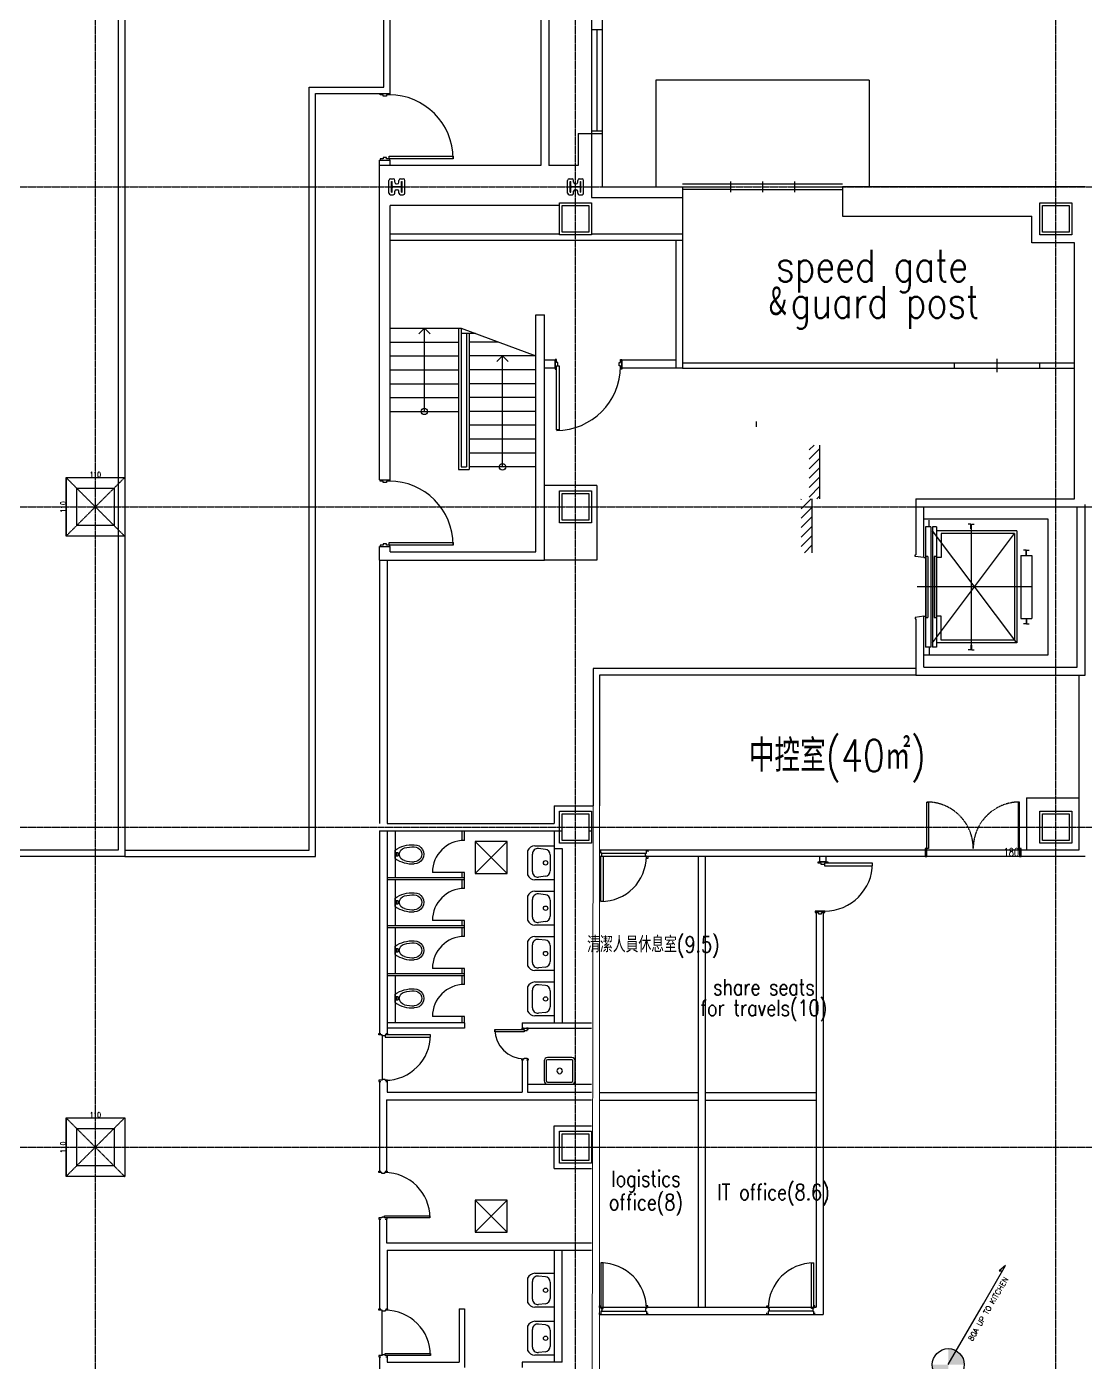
# Model space of a CAD drawing. Header units: millimetres. Extents: x -21841 to 195597, y -1659 to 112111.
# Drawn here: x 23331 to 25315, y 15947 to 18450 of the extents above; entities that cross this region are included whole.
import ezdxf
from ezdxf.enums import TextEntityAlignment as Align

# ---------------------------------------------------------------- set-up
doc = ezdxf.new("R2010")
doc.units = ezdxf.units.MM
doc.linetypes.add('X-N-FAB-L10$0$COL-CEN-LIN', pattern=[3.25, 2.5, -0.25, 0.25, -0.25])
doc.linetypes.add('X-N-FAB-L10$0$HIDDEN', pattern=[0.375, 0.25, -0.125])
for name, color, linetype in [('0-FMCS', 6, 'Continuous'), ('0-XREF', 7, 'Continuous'), ('188K-SM-07-F10-MECH-Nature Gas-Y2257103$0$0-NG', 1, 'Continuous'), ('188K-SM-07-F10-MECH-Nature Gas-Y2257103$0$H-OA-TXT', 53, 'Continuous'), ('X-N-FAB-L10$0$0-NC', 8, 'Continuous'), ('X-N-FAB-L10$0$0-ND', 8, 'Continuous'), ('X-N-FAB-L10$0$08', 8, 'Continuous'), ('X-N-FAB-L10$0$A-WALL-IN', 8, 'Continuous'), ('X-N-FAB-L10$0$BEAM', 8, 'Continuous'), ('X-N-FAB-L10$0$CCL', 8, 'X-N-FAB-L10$0$COL-CEN-LIN'), ('X-N-FAB-L10$0$COL', 8, 'Continuous'), ('X-N-FAB-L10$0$COL-S', 8, 'Continuous'), ('X-N-FAB-L10$0$DOOR', 8, 'Continuous'), ('X-N-FAB-L10$0$TXT-CODE', 8, 'Continuous'), ('X-N-FAB-L10$0$WALL-RC', 8, 'Continuous'), ('X-N-FAB-L10$0$WIN-S', 8, 'Continuous')]:
    doc.layers.add(name, color=color, linetype=linetype)
doc.styles.add('188K-SM-07-F10-MECH-Nature Gas-Y2257103$0$RomanS', font='romans.shx', dxfattribs={"bigfont": 'chineset.shx'})
doc.styles.add('X-N-FAB-L10$0$CHINA', font='simplex.shx', dxfattribs={"width": 0.75, "bigfont": 'chineset.shx'})
doc.styles.add('X-N-FAB-L10$0$COL-NUM', font='romanc')
doc.styles.add('X-N-FAB-L10$0$DIM', font='simplex.shx', dxfattribs={"width": 0.67, "bigfont": 'chineset.shx'})
doc.dimstyles.new('X-N-FAB-L10$0$0-Defpoint', dxfattribs={"dimtxt": 15, "dimasz": 0.5, "dimexe": 0.5, "dimexo": 0.5, "dimgap": 0.5, "dimtad": 1, "dimdsep": 46, "dimtxsty": 'X-N-FAB-L10$0$CHINA', "dimblk": 'X-N-FAB-L10$0$_None', "dimcen": 10, "dimclrd": 256, "dimclre": 256, "dimclrt": 256, "dimadec": 0, "dimazin": 0, "dimtfac": 1, "dimtix": 1, "dimtmove": 2, "dimatfit": 3, "dimldrblk": 'X-N-FAB-L10$0$_None', "dimfxl": 0.5, "dimtolj": 1, "dimtzin": 0, "dimarcsym": 0})
doc.dimstyles.new('X-N-FAB-L10$0$JJP_005_defpoint', dxfattribs={"dimtxt": 20, "dimasz": 0.5, "dimexe": 0.5, "dimexo": 0.5, "dimgap": 0.5, "dimtad": 1, "dimdsep": 46, "dimtxsty": 'X-N-FAB-L10$0$DIM', "dimblk": 'X-N-FAB-L10$0$_None', "dimcen": 10, "dimclrd": 256, "dimclre": 256, "dimclrt": 256, "dimadec": 0, "dimazin": 0, "dimtfac": 1, "dimtix": 1, "dimtmove": 2, "dimatfit": 3, "dimldrblk": 'X-N-FAB-L10$0$_None', "dimfxl": 0.5, "dimtolj": 1, "dimtzin": 0, "dimarcsym": 0})

# ---------------------------------------------------------------- blocks, each defined once
blk = doc.blocks.new('*D96')
at = {"layer": 'DEFPOINTS', "lineweight": -2, "transparency": 16777216}
blk.add_line((0, 0), (110, 0), dxfattribs=at)
at = {"layer": 'DEFPOINTS', "color": 0, "transparency": 16777216}
for p in [(0, 0), (110, 0), (110, 0)]:
    blk.add_point(p, dxfattribs=at)
at = {"layer": 'DEFPOINTS', "transparency": 16777216, "insert": (55, 5.5), "char_height": 10, "attachment_point": 5, "style": 'X-N-FAB-L10$0$DIM'}
blk.add_mtext('\\A1;110', dxfattribs=at)
blk = doc.blocks.new('X-N-FAB-L10$0$_None')
blk = doc.blocks.new('*D97')
at = {"layer": 'DEFPOINTS', "lineweight": -2, "transparency": 16777216}
blk.add_line((0, 0), (0, -110), dxfattribs=at)
at = {"layer": 'DEFPOINTS', "color": 0, "transparency": 16777216}
for p in [(0, 0), (0, -110), (0, -110)]:
    blk.add_point(p, dxfattribs=at)
at = {"layer": 'DEFPOINTS', "transparency": 16777216, "insert": (-5.5, -55), "char_height": 10, "attachment_point": 5, "rotation": 90, "style": 'X-N-FAB-L10$0$DIM'}
blk.add_mtext('\\A1;110', dxfattribs=at)
blk = doc.blocks.new('*D882')
at = {"layer": 'DEFPOINTS', "lineweight": -2, "transparency": 16777216}
blk.add_line((23405, 17605), (23515, 17605), dxfattribs=at)
at = {"layer": 'DEFPOINTS', "color": 0, "transparency": 16777216}
for p in [(23405, 17605), (23515, 17605), (23515, 17605)]:
    blk.add_point(p, dxfattribs=at)
at = {"layer": 'DEFPOINTS', "transparency": 16777216, "insert": (23460, 17610.5), "char_height": 10, "attachment_point": 5, "style": 'X-N-FAB-L10$0$DIM'}
blk.add_mtext('\\A1;110', dxfattribs=at)
blk = doc.blocks.new('*D883')
at = {"layer": 'DEFPOINTS', "lineweight": -2, "transparency": 16777216}
blk.add_line((23405, 17605), (23405, 17495), dxfattribs=at)
at = {"layer": 'DEFPOINTS', "color": 0, "transparency": 16777216}
for p in [(23405, 17605), (23405, 17495), (23405, 17495)]:
    blk.add_point(p, dxfattribs=at)
at = {"layer": 'DEFPOINTS', "transparency": 16777216, "insert": (23399.5, 17550), "char_height": 10, "attachment_point": 5, "rotation": 90, "style": 'X-N-FAB-L10$0$DIM'}
blk.add_mtext('\\A1;110', dxfattribs=at)
blk = doc.blocks.new('*D886')
at = {"layer": 'DEFPOINTS', "lineweight": -2, "transparency": 16777216}
blk.add_line((23405, 16405), (23515, 16405), dxfattribs=at)
at = {"layer": 'DEFPOINTS', "color": 0, "transparency": 16777216}
for p in [(23405, 16405), (23515, 16405), (23515, 16405)]:
    blk.add_point(p, dxfattribs=at)
at = {"layer": 'DEFPOINTS', "transparency": 16777216, "insert": (23460, 16410.5), "char_height": 10, "attachment_point": 5, "style": 'X-N-FAB-L10$0$DIM'}
blk.add_mtext('\\A1;110', dxfattribs=at)
blk = doc.blocks.new('*D887')
at = {"layer": 'DEFPOINTS', "lineweight": -2, "transparency": 16777216}
blk.add_line((23405, 16405), (23405, 16295), dxfattribs=at)
at = {"layer": 'DEFPOINTS', "color": 0, "transparency": 16777216}
for p in [(23405, 16405), (23405, 16295), (23405, 16295)]:
    blk.add_point(p, dxfattribs=at)
at = {"layer": 'DEFPOINTS', "transparency": 16777216, "insert": (23399.5, 16350), "char_height": 10, "attachment_point": 5, "rotation": 90, "style": 'X-N-FAB-L10$0$DIM'}
blk.add_mtext('\\A1;110', dxfattribs=at)
blk = doc.blocks.new('*D1002')
at = {"layer": 'DEFPOINTS', "lineweight": -2, "transparency": 16777216}
blk.add_line((25195, 16895), (25015, 16895), dxfattribs=at)
at = {"layer": 'DEFPOINTS', "color": 0, "transparency": 16777216}
for p in [(25015, 16895), (25015, 16895), (25195, 16895)]:
    blk.add_point(p, dxfattribs=at)
at = {"layer": 'DEFPOINTS', "transparency": 16777216, "insert": (25176.5, 16903), "char_height": 15, "attachment_point": 5, "style": 'X-N-FAB-L10$0$CHINA'}
blk.add_mtext('\\A1;180', dxfattribs=at)
blk = doc.blocks.new('188K-SM-07-F10-MECH-Nature Gas-Y2257103$0$50A-1')
h = blk.add_hatch(color=256)
h.paths.add_polyline_path([(0, 30), (0, 0), (30, 0, 0.414214)])
h.paths.add_polyline_path([(0, 0), (-30, 0, 0.414214), (0, -30)])
blk.add_circle((0, 0), 30)
blk = doc.blocks.new('188K-SM-07-F10-MECH-Nature Gas-Y2257103')
at = {"layer": '188K-SM-07-F10-MECH-Nature Gas-Y2257103$0$H-OA-TXT'}
for p, q in [((25124.1, 16056.3), (25165.8, 16128.6)), ((25165.8, 16128.6), (25153.4, 16118.2)), ((25153.4, 16118.2), (25159.8, 16118.2)), ((25058.3, 15942.5), (25124.1, 16056.3))]:
    blk.add_line(p, q, dxfattribs=at)
at = {"layer": '188K-SM-07-F10-MECH-Nature Gas-Y2257103$0$0-NG'}
blk.add_blockref('188K-SM-07-F10-MECH-Nature Gas-Y2257103$0$50A-1', (25058.3, 15942.5), dxfattribs=at)
at = {"layer": '188K-SM-07-F10-MECH-Nature Gas-Y2257103$0$H-OA-TXT', "linetype": 'Continuous', "style": '188K-SM-07-F10-MECH-Nature Gas-Y2257103$0$RomanS'}
blk.add_text('80A UP TO KITCHEN', height=10, rotation=60, dxfattribs=at).set_placement((25133.1, 16047), align=Align.MIDDLE_CENTER)
blk = doc.blocks.new('*U95')
at = {"layer": 'DEFPOINTS', "linetype": 'X-N-FAB-L10$0$HIDDEN', "ltscale": 0.1}
for p, q in [((110, 0), (0, -110)), ((0, 0), (110, -110))]:
    blk.add_line(p, q, dxfattribs=at)
at = {"layer": 'X-N-FAB-L10$0$COL', "ltscale": 0.1}
blk.add_lwpolyline([(0, 0), (110, 0), (110, -110), (0, -110)], close=True, dxfattribs=at)
at = {"layer": 'DEFPOINTS'}
dim = blk.add_linear_dim(base=(0, -110), p1=(0, 0), p2=(0, -110), angle=90, dimstyle='X-N-FAB-L10$0$JJP_005_defpoint', override={"dimtxt": 10}, dxfattribs=at)
dim.commit()
dim.dimension.update_dxf_attribs({"geometry": '*D97', "text_midpoint": (-5.5, -55)})
dim = blk.add_linear_dim(base=(110, 0), p1=(0, 0), p2=(110, 0), dimstyle='X-N-FAB-L10$0$JJP_005_defpoint', override={"dimtxt": 10}, dxfattribs=at)
dim.commit()
dim.dimension.update_dxf_attribs({"geometry": '*D96', "text_midpoint": (55, 5.5)})
blk = doc.blocks.new('X-N-FAB-L10')
at = {"layer": 'DEFPOINTS', "color": 8, "linetype": 'X-N-FAB-L10$0$HIDDEN', "ltscale": 0.1}
for p, q in [((23515, 17605), (23405, 17495)), ((23405, 17605), (23515, 17495)), ((23515, 16405), (23405, 16295)), ((23405, 16405), (23515, 16295))]:
    blk.add_line(p, q, dxfattribs=at)
at = {"layer": 'X-N-FAB-L10$0$08', "color": 8}
for p, q in [((24010, 18138), (24010, 18162)), ((24013, 18165), (24018.2, 18165)), ((24015, 18160), (24016.2, 18160)), ((24015, 18140), (24015, 18160)), ((24016.2, 18151.7), (24016.2, 18160)), ((24016.2, 18140), (24016.2, 18148.3)), ((24017.5, 18150.4), (24032.5, 18150.4)), ((24017.5, 18149.6), (24032.5, 18149.6)), ((24021.2, 18158.4), (24021.2, 18162)), ((24024.2, 18155.4), (24025.8, 18155.4)), ((24028.8, 18158.4), (24028.8, 18162)), ((24031.8, 18165), (24037, 18165)), ((24033.8, 18160), (24035, 18160)), ((24033.8, 18151.7), (24033.8, 18160)), ((24033.8, 18140), (24033.8, 18148.3)), ((24035, 18140), (24035, 18160)), ((24040, 18138), (24040, 18162)), ((24344.999, 18138), (24344.999, 18162)), ((24347.999, 18165), (24353.199, 18165)), ((24349.999, 18160), (24351.199, 18160)), ((24349.999, 18140), (24349.999, 18160)), ((24351.199, 18151.7), (24351.199, 18160)), ((24351.199, 18140), (24351.199, 18148.3)), ((24352.499, 18150.4), (24367.499, 18150.4)), ((24352.499, 18149.6), (24367.499, 18149.6)), ((24356.199, 18158.4), (24356.199, 18162)), ((24359.199, 18155.4), (24360.799, 18155.4)), ((24363.799, 18158.4), (24363.799, 18162)), ((24366.799, 18165), (24371.999, 18165)), ((24368.799, 18160), (24369.999, 18160)), ((24368.799, 18151.7), (24368.799, 18160)), ((24368.799, 18140), (24368.799, 18148.3)), ((24369.999, 18140), (24369.999, 18160)), ((24374.999, 18138), (24374.999, 18162)), ((24013, 18135), (24018.2, 18135)), ((24015, 18140), (24016.2, 18140)), ((24021.2, 18138), (24021.2, 18141.6)), ((24024.2, 18144.6), (24025.8, 18144.6)), ((24028.8, 18138), (24028.8, 18141.6)), ((24031.8, 18135), (24037, 18135)), ((24033.8, 18140), (24035, 18140)), ((24347.999, 18135), (24353.199, 18135)), ((24349.999, 18140), (24351.199, 18140)), ((24356.199, 18138), (24356.199, 18141.6)), ((24359.199, 18144.6), (24360.799, 18144.6)), ((24363.799, 18138), (24363.799, 18141.6)), ((24366.799, 18135), (24371.999, 18135)), ((24368.799, 18140), (24369.999, 18140)), ((24012.5, 17885), (24145.5, 17885)), ((24076.5, 17885), (24065.893, 17874.393)), ((24076.5, 17729), (24076.5, 17885)), ((24076.5, 17885), (24087.107, 17874.393)), ((24140.5, 17885), (24140.5, 17620)), ((24145.5, 17885), (24145.5, 17625)), ((24145.5, 17885), (24285.5, 17833)), ((24172.423, 17875), (24145.5, 17875)), ((24155.5, 17875), (24155.5, 17625)), ((24160.5, 17875), (24160.5, 17620)), ((24012.5, 17859), (24140.5, 17859)), ((24215.5, 17859), (24160.5, 17859)), ((24012.5, 17833), (24140.5, 17833)), ((24285.5, 17833), (24160.5, 17833)), ((24223, 17833), (24212.393, 17822.393)), ((24223, 17833), (24233.607, 17822.393)), ((24223, 17625), (24223, 17833)), ((24012.5, 17807), (24140.5, 17807)), ((24285.5, 17807), (24160.5, 17807)), ((24012.5, 17781), (24140.5, 17781)), ((24285.5, 17781), (24160.5, 17781)), ((24012.5, 17755), (24140.5, 17755)), ((24285.5, 17755), (24160.5, 17755)), ((24012.5, 17729), (24140.5, 17729)), ((24285.5, 17729), (24160.5, 17729)), ((24285.5, 17703), (24160.5, 17703)), ((24698, 17710), (24698, 17700)), ((24285.5, 17677), (24160.5, 17677)), ((24285.5, 17651), (24160.5, 17651)), ((24797.696, 17657), (24806.743, 17666.047)), ((24797.696, 17639.322), (24817.696, 17659.322)), ((24817.696, 17565), (24817.696, 17666.047)), ((24145.5, 17625), (24155.5, 17625)), ((24285.5, 17625), (24160.5, 17625)), ((24797.696, 17621.645), (24817.696, 17641.645)), ((24797.696, 17603.967), (24817.696, 17623.967)), ((24140.5, 17620), (24160.5, 17620)), ((24797.696, 17586.289), (24817.696, 17606.289)), ((24797.696, 17568.612), (24817.696, 17588.612)), ((24782.696, 17546.504), (24801.192, 17565)), ((24782.696, 17564.182), (24783.514, 17565)), ((24782.696, 17528.826), (24802.696, 17548.826)), ((24802.696, 17565), (24802.696, 17463.953)), ((24811.762, 17565), (24817.696, 17570.934)), ((24782.696, 17511.149), (24802.696, 17531.149)), ((25012.498, 17527.5), (25244.998, 17527.5)), ((25022.5, 17513), (25022.5, 17525)), ((25244.998, 17527.5), (25245, 17272.5)), ((24782.696, 17493.471), (24802.696, 17513.471)), ((25025.5, 17513), (25015.5, 17513)), ((25015.5, 17513), (25015.5, 17287)), ((25025.5, 17513), (25025.5, 17287)), ((25028.5, 17513), (25028.5, 17287)), ((25036.5, 17513), (25028.5, 17513)), ((25186.6, 17295), (25028.5, 17505.427)), ((25028.5, 17295), (25182.2, 17500)), ((25036.5, 17513), (25036.5, 17287)), ((25186.6, 17505), (25036.5, 17505)), ((25044.7, 17500), (25044.7, 17455)), ((25182.2, 17500), (25044.7, 17500)), ((25100.8, 17518), (25095.8, 17518)), ((25100.8, 17509), (25100.8, 17518)), ((25101.8, 17509), (25100.8, 17509)), ((25101.3, 17509), (25101.3, 17291)), ((25101.8, 17509), (25101.8, 17518)), ((25101.8, 17518), (25106.8, 17518)), ((25182.2, 17500), (25182.2, 17300)), ((25186.6, 17505), (25186.6, 17295)), ((24782.696, 17475.793), (24802.696, 17495.793)), ((24788.534, 17463.953), (24802.696, 17478.116)), ((23992.5, 17450.041), (23992.5, 16957)), ((24006.5, 17450.041), (24006.5, 16957)), ((25012.5, 17455), (25015.5, 17455)), ((25020, 17457), (25016.5, 17457)), ((25016.5, 17457), (25016.5, 17343)), ((25020, 17457), (25020, 17343)), ((25032, 17457), (25032, 17343)), ((25035.5, 17457), (25032, 17457)), ((25035.5, 17457), (25035.5, 17343)), ((25044.7, 17455), (25036.5, 17455)), ((25194.1, 17459), (25194.1, 17341)), ((25194.1, 17459), (25215.1, 17459)), ((25204.1, 17469), (25199.1, 17469)), ((25204.1, 17460), (25204.1, 17469)), ((25205.1, 17460), (25204.1, 17460)), ((25205.1, 17469), (25210.1, 17469)), ((25205.1, 17460), (25205.1, 17469)), ((25215.1, 17459), (25215.1, 17341)), ((25215.1, 17400), (25000, 17400)), ((25012.5, 17345), (25015.5, 17345)), ((25016.5, 17343), (25020, 17343)), ((25032, 17343), (25035.5, 17343)), ((25044.7, 17345), (25036.5, 17345)), ((25044.7, 17300), (25044.7, 17345)), ((25194.1, 17341), (25215.1, 17341)), ((25204.1, 17331), (25199.1, 17331)), ((25204.1, 17340), (25204.1, 17331)), ((25205.1, 17340), (25204.1, 17340)), ((25205.1, 17340), (25205.1, 17331)), ((25205.1, 17331), (25210.1, 17331)), ((25182.2, 17300), (25044.7, 17300)), ((25245, 17272.5), (25012.5, 17272.5)), ((25025.5, 17287), (25015.5, 17287)), ((25022.5, 17287), (25022.5, 17272.5)), ((25036.5, 17287), (25028.5, 17287)), ((25186.6, 17295), (25036.5, 17295)), ((25100.8, 17282), (25095.8, 17282)), ((25101.8, 17291), (25100.8, 17291)), ((25100.8, 17291), (25100.8, 17282)), ((25101.8, 17291), (25101.8, 17282)), ((25101.8, 17282), (25106.8, 17282)), ((24320, 16990), (24393, 16990.019)), ((24320, 16990), (24320, 16957)), ((24006.5, 16957), (24320, 16957)), ((23992.5, 16943), (24335, 16943)), ((23992.5, 16943), (23992.5, 16563)), ((24006.5, 16943), (24006.5, 16570)), ((24021.5, 16943), (24021.5, 16855)), ((24147.5, 16925), (24147.5, 16943)), ((24151.5, 16925), (24151.5, 16943)), ((24231.5, 16923), (24171.5, 16863)), ((24171.5, 16923), (24231.5, 16863)), ((24320, 16943), (24320, 16910)), ((24385, 16943), (24390, 16943)), ((24021.5, 16891), (24021.5, 16907)), ((24027.5, 16902), (24023.5, 16902)), ((24023.5, 16902), (24023.5, 16896)), ((24023.5, 16896), (24027.5, 16896)), ((24027.5, 16896), (24027.5, 16902)), ((24269.936, 16905.757), (24269.936, 16860.243)), ((24279.038, 16866.451), (24279.038, 16899.549)), ((24283.59, 16914.859), (24320, 16914.859)), ((24303.329, 16908.26), (24290.21, 16909.621)), ((24312.411, 16898.188), (24312.411, 16867.812)), ((24320, 16914.859), (24320, 16851.141)), ((24320, 16910), (24335, 16910)), ((24335, 16910), (24335, 16583)), ((24320, 16895), (24320, 16583)), ((24151.5, 16855), (24006.5, 16855)), ((24151.5, 16851), (24006.5, 16851)), ((24021.5, 16851), (24021.5, 16765)), ((24151.5, 16865), (24091.5, 16865)), ((24147.5, 16855), (24147.5, 16865)), ((24147.5, 16835), (24147.5, 16851)), ((24151.5, 16851), (24151.5, 16865)), ((24151.5, 16835), (24151.5, 16851)), ((24320, 16851.141), (24283.59, 16851.141)), ((24303.329, 16857.74), (24290.21, 16856.379)), ((24269.936, 16820.757), (24269.936, 16775.243)), ((24283.59, 16829.859), (24320, 16829.859)), ((24303.329, 16823.26), (24290.21, 16824.621)), ((24320, 16829.859), (24320, 16766.141)), ((24021.5, 16801), (24021.5, 16817)), ((24027.5, 16812), (24023.5, 16812)), ((24023.5, 16812), (24023.5, 16806)), ((24023.5, 16806), (24027.5, 16806)), ((24027.5, 16806), (24027.5, 16812)), ((24279.038, 16781.451), (24279.038, 16814.549)), ((24312.411, 16813.188), (24312.411, 16782.812)), ((24151.5, 16775), (24091.5, 16775)), ((24147.5, 16765), (24147.5, 16775)), ((24151.5, 16761), (24151.5, 16775)), ((24303.329, 16772.74), (24290.21, 16771.379)), ((24151.5, 16765), (24006.5, 16765)), ((24151.5, 16761), (24006.5, 16761)), ((24021.5, 16761), (24021.5, 16675)), ((24147.5, 16745), (24147.5, 16761)), ((24151.5, 16745), (24151.5, 16761)), ((24320, 16766.141), (24283.59, 16766.141)), ((24021.5, 16711), (24021.5, 16727)), ((24027.5, 16722), (24023.5, 16722)), ((24023.5, 16722), (24023.5, 16716)), ((24027.5, 16716), (24027.5, 16722)), ((24269.936, 16735.757), (24269.936, 16690.243)), ((24279.038, 16696.451), (24279.038, 16729.549)), ((24283.59, 16744.859), (24320, 16744.859)), ((24303.329, 16738.26), (24290.21, 16739.621)), ((24312.411, 16728.188), (24312.411, 16697.812)), ((24320, 16744.859), (24320, 16681.141)), ((24023.5, 16716), (24027.5, 16716)), ((24151.5, 16675), (24006.5, 16675)), ((24151.5, 16671), (24006.5, 16671)), ((24021.5, 16671), (24021.5, 16583)), ((24151.5, 16685), (24091.5, 16685)), ((24147.5, 16675), (24147.5, 16685)), ((24147.5, 16655), (24147.5, 16671)), ((24151.5, 16671), (24151.5, 16685)), ((24151.5, 16655), (24151.5, 16671)), ((24320, 16681.141), (24283.59, 16681.141)), ((24303.329, 16687.74), (24290.21, 16686.379)), ((24269.936, 16650.757), (24269.936, 16605.243)), ((24283.59, 16659.859), (24320, 16659.859)), ((24303.329, 16653.26), (24290.21, 16654.621)), ((24320, 16659.859), (24320, 16596.141)), ((24021.5, 16621), (24021.5, 16637)), ((24027.5, 16632), (24023.5, 16632)), ((24023.5, 16632), (24023.5, 16626)), ((24023.5, 16626), (24027.5, 16626)), ((24027.5, 16626), (24027.5, 16632)), ((24279.038, 16611.451), (24279.038, 16644.549)), ((24312.411, 16643.188), (24312.411, 16612.812)), ((24320, 16596.141), (24283.59, 16596.141)), ((24303.329, 16602.74), (24290.21, 16601.379)), ((24151.5, 16583), (24006.5, 16583)), ((24151.5, 16573), (24006.5, 16573)), ((24006.5, 16573), (24006.5, 16563)), ((24151.5, 16595), (24091.5, 16595)), ((24147.5, 16583), (24147.5, 16595)), ((24151.5, 16583), (24151.5, 16595)), ((24151.5, 16583), (24151.5, 16573)), ((24260, 16583), (24390, 16583)), ((24260, 16583), (24260, 16573)), ((24260, 16573), (24390, 16573)), ((23997.5, 16559), (23997.5, 16477)), ((24260, 16513), (24260, 16453)), ((24270, 16513), (24270, 16453)), ((24300.88, 16511.68), (24300.88, 16474.24)), ((24305.04, 16511.68), (24305.04, 16474.24)), ((24352.88, 16517.92), (24307.12, 16517.92)), ((24352.88, 16513.76), (24307.12, 16513.76)), ((24354.96, 16474.24), (24354.96, 16511.68)), ((24359.12, 16474.24), (24359.12, 16511.68)), ((23992.5, 16473), (23992.5, 16305)), ((24006.5, 16473), (24006.5, 16453)), ((24307.12, 16472.16), (24352.88, 16472.16)), ((24006.5, 16453), (24260, 16453)), ((24270, 16468), (24390, 16468)), ((24270, 16453), (24390, 16453)), ((24307.12, 16468), (24352.88, 16468)), ((24005.5, 16439), (24390, 16439)), ((24005.5, 16439), (24005.5, 16305)), ((24320, 16390), (24390, 16390)), ((24320, 16310), (24320, 16390)), ((24320, 16310), (24390, 16310)), ((24231.5, 16251), (24171.5, 16191)), ((24171.5, 16251), (24231.5, 16191)), ((23992.5, 16215), (23992.5, 16047)), ((24005.5, 16215), (24005.5, 16171)), ((24005.5, 16171), (24390, 16171)), ((24006.5, 16157), (24390, 16157)), ((24006.5, 16157), (24006.5, 16047)), ((24320, 16157), (24320, 15947)), ((24335, 15947), (24335, 16157)), ((24269.936, 16104.757), (24269.936, 16059.243)), ((24279.038, 16065.451), (24279.038, 16098.549)), ((24283.59, 16113.859), (24320, 16113.859)), ((24303.329, 16107.26), (24290.21, 16108.621)), ((24312.411, 16097.188), (24312.411, 16066.812)), ((24320, 16113.859), (24320, 16050.141)), ((24141.5, 16047), (24141.5, 15947)), ((24141.5, 16047), (24151.5, 16047)), ((24151.5, 16047), (24151.5, 15937)), ((24320, 16050.141), (24283.59, 16050.141)), ((24303.329, 16056.74), (24290.21, 16055.379)), ((23997.5, 15961), (23997.5, 16043)), ((24283.59, 16023.859), (24320, 16023.859)), ((24320, 16023.859), (24320, 15960.141)), ((24269.936, 16014.757), (24269.936, 15969.243)), ((24279.038, 15975.451), (24279.038, 16008.549)), ((24303.329, 16017.26), (24290.21, 16018.621)), ((24312.411, 16007.188), (24312.411, 15976.812)), ((23992.5, 15957), (23992.5, 15599.403)), ((24006.5, 15957), (24006.5, 15947)), ((24006.5, 15947), (24141.5, 15947)), ((24335, 15947), (24260, 15947)), ((24260, 15947), (24260, 15937)), ((24320, 15960.141), (24283.59, 15960.141)), ((24303.329, 15966.74), (24290.21, 15965.379))]:
    blk.add_line(p, q, dxfattribs=at)
for points in [[(23405, 17605), (23515, 17605), (23515, 17495), (23405, 17495)], [(23425, 17585), (23495, 17585), (23495, 17515), (23425, 17515)], [(24330, 16980), (24390, 16980), (24390, 16920), (24330, 16920)], [(24335, 16975), (24385, 16975), (24385, 16925), (24335, 16925)], [(24263.5, 16570.5), (24263.5, 16566.5), (24208.5, 16566.5), (24208.5, 16570.5)], [(24003, 16560.5), (24003, 16556.5), (24088, 16556.5), (24088, 16560.5)], [(23405, 16405), (23515, 16405), (23515, 16295), (23405, 16295)], [(23425, 16385), (23495, 16385), (23495, 16315), (23425, 16315)], [(24002, 16217.5), (24002, 16221.5), (24087, 16221.5), (24087, 16217.5)], [(24003, 15959.5), (24003, 15963.5), (24088, 15963.5), (24088, 15959.5)]]:
    blk.add_lwpolyline(points, close=True, dxfattribs=at)
at = {"layer": 'X-N-FAB-L10$0$08', "color": 8, "flags": 128}
for points in [[(24171.5, 16863), (24231.5, 16863), (24231.5, 16923), (24171.5, 16923)], [(24171.5, 16191), (24231.5, 16191), (24231.5, 16251), (24171.5, 16251)]]:
    blk.add_lwpolyline(points, close=True, dxfattribs=at)
at = {"layer": 'X-N-FAB-L10$0$08', "color": 8}
for points in [[(24262.2, 16573), (24259, 16573), (24259, 16570.5), (24263.5, 16570.5), (24263.5, 16569), (24269, 16569), (24269, 16570.5), (24271, 16570.5), (24271, 16573), (24267.8, 16573)], [(24004.3, 16563), (24007.5, 16563), (24007.5, 16560.5), (24003, 16560.5), (24003, 16559), (23997.5, 16559), (23997.5, 16560.5), (23991.5, 16560.5), (23991.5, 16563), (23994.7, 16563)], [(24262.2, 16513), (24259, 16513), (24259, 16515.5), (24263.5, 16515.5), (24263.5, 16517), (24269, 16517), (24269, 16515.5), (24271, 16515.5), (24271, 16513), (24267.8, 16513)], [(24004.3, 16473), (24007.5, 16473), (24007.5, 16475.5), (24003, 16475.5), (24003, 16477), (23997.5, 16477), (23997.5, 16475.5), (23991.5, 16475.5), (23991.5, 16473), (23994.7, 16473)], [(24003.3, 16305), (24006.5, 16305), (24006.5, 16302.5), (24002, 16302.5), (24002, 16301), (23996.5, 16301), (23996.5, 16302.5), (23991.5, 16302.5), (23991.5, 16305), (23994.7, 16305)], [(24003.3, 16215), (24006.5, 16215), (24006.5, 16217.5), (24002, 16217.5), (24002, 16219), (23996.5, 16219), (23996.5, 16217.5), (23991.5, 16217.5), (23991.5, 16215), (23994.7, 16215)], [(24004.3, 16047), (24007.5, 16047), (24007.5, 16044.5), (24003, 16044.5), (24003, 16043), (23997.5, 16043), (23997.5, 16044.5), (23991.5, 16044.5), (23991.5, 16047), (23994.7, 16047)], [(24004.3, 15957), (24007.5, 15957), (24007.5, 15959.5), (24003, 15959.5), (24003, 15961), (23997.5, 15961), (23997.5, 15959.5), (23991.5, 15959.5), (23991.5, 15957), (23994.7, 15957)]]:
    blk.add_lwpolyline(points, dxfattribs=at)
for centre in [(24076.5, 17729), (24223, 17625)]:
    blk.add_circle(centre, 6, dxfattribs=at)
for centre, radius, start, end in [((24013, 18162), 3, 90, 180), ((24017.5, 18151.7), 1.3, 180, 270), ((24017.5, 18148.3), 1.3, 90, 180), ((24018.2, 18162), 3, 0, 90), ((24024.2, 18158.4), 3, 180, 270), ((24025.8, 18158.4), 3, 270, 0), ((24031.8, 18162), 3, 90, 180), ((24032.5, 18151.7), 1.3, 270, 0), ((24032.5, 18148.3), 1.3, 0, 90), ((24037, 18162), 3, 0, 90), ((24347.999, 18162), 3, 90, 180), ((24352.499, 18151.7), 1.3, 180, 270), ((24352.499, 18148.3), 1.3, 90, 180), ((24353.199, 18162), 3, 0, 90), ((24359.199, 18158.4), 3, 180, 270), ((24360.799, 18158.4), 3, 270, 0), ((24366.799, 18162), 3, 90, 180), ((24367.499, 18151.7), 1.3, 270, 0), ((24367.499, 18148.3), 1.3, 0, 90), ((24371.999, 18162), 3, 0, 90), ((24013, 18138), 3, 180, 270), ((24018.2, 18138), 3, 270, 0), ((24024.2, 18141.6), 3, 90, 180), ((24025.8, 18141.6), 3, 0, 90), ((24031.8, 18138), 3, 180, 270), ((24037, 18138), 3, 270, 0), ((24347.999, 18138), 3, 180, 270), ((24353.199, 18138), 3, 270, 0), ((24359.199, 18141.6), 3, 90, 180), ((24360.799, 18141.6), 3, 0, 90), ((24366.799, 18138), 3, 180, 270), ((24371.999, 18138), 3, 270, 0), ((24151.5, 16865), 60, 90, 180), ((24151.5, 16775), 60, 90, 180), ((24151.5, 16685), 60, 90, 180), ((24151.5, 16595), 60, 90, 180), ((24263.5, 16570.5), 55, 180, 270), ((24003, 16560.5), 85, 270, 0), ((24002, 16217.5), 85, 0, 90), ((24003, 15959.5), 85, 0, 90)]:
    blk.add_arc(centre, radius, start, end, dxfattribs=at)
at = {"layer": 'X-N-FAB-L10$0$08', "color": 8, "extrusion": (0, 0, -1)}
for centre, major_axis, start_param, end_param in [((24055.241, 16855.333), (-43.634, 43.634), 0.2068842, 0.82201842), ((24041.525, 16899), (8.503, 8.503), 2.52538754, 5.3285941), ((24055.241, 16855.333), (-40.806, 40.806), 0.50913218, 0.82201842), ((24057.5, 16899), (12.728, 12.728), 5.49778714, 8.6393798), ((24057.5, 16899), (9.899, 9.899), 5.49778714, 8.6393798), ((24055.241, 16765.333), (-43.634, 43.634), 0.2068842, 0.82201842), ((24041.525, 16809), (8.503, 8.503), 2.52538754, 5.3285941), ((24055.241, 16765.333), (-40.806, 40.806), 0.50913218, 0.82201842), ((24057.5, 16809), (12.728, 12.728), 5.49778714, 8.6393798), ((24057.5, 16809), (9.899, 9.899), 5.49778714, 8.6393798), ((24055.241, 16675.333), (-43.634, 43.634), 0.2068842, 0.82201842), ((24041.525, 16719), (8.503, 8.503), 2.52538754, 5.3285941), ((24055.241, 16675.333), (-40.806, 40.806), 0.50913218, 0.82201842), ((24057.5, 16719), (12.728, 12.728), 5.49778714, 8.6393798), ((24057.5, 16719), (9.899, 9.899), 5.49778714, 8.6393798), ((24055.241, 16585.333), (-43.634, 43.634), 0.2068842, 0.82201842), ((24057.5, 16629), (12.728, 12.728), 5.49778714, 8.6393798), ((24041.525, 16629), (8.503, 8.503), 2.52538754, 5.3285941), ((24055.241, 16585.333), (-40.806, 40.806), 0.50913218, 0.82201842), ((24057.5, 16629), (9.899, 9.899), 5.49778714, 8.6393798)]:
    blk.add_ellipse(centre, major_axis=major_axis, ratio=1, start_param=start_param, end_param=end_param, dxfattribs=at)
at = {"layer": 'X-N-FAB-L10$0$08', "color": 8}
for centre, major_axis, start_param, end_param in [((24284.646, 16898.483), (11.604, 11.604), 0.84980199, 1.89699954), ((24289.165, 16899.549), (7.161, 7.161), 0.68204428, 2.35619449), ((24302.284, 16898.188), (7.161, 7.161), 5.49778714, 6.96522959), ((24055.241, 16942.667), (-43.634, 43.634), 1.77768053, 2.39281475), ((24055.241, 16942.667), (-40.806, 40.806), 2.07992851, 2.39281475), ((24284.646, 16867.517), (-11.604, 11.604), 1.24459311, 2.29179066), ((24289.165, 16866.451), (7.161, 7.161), 2.35619449, 4.0303447), ((24302.284, 16867.812), (-7.161, 7.161), 2.45954837, 3.92699082), ((24284.646, 16813.483), (11.604, 11.604), 0.84980199, 1.89699954), ((24289.165, 16814.549), (7.161, 7.161), 0.68204428, 2.35619449), ((24302.284, 16813.188), (7.161, 7.161), 5.49778714, 6.96522959), ((24055.241, 16852.667), (-43.634, 43.634), 1.77768053, 2.39281475), ((24055.241, 16852.667), (-40.806, 40.806), 2.07992851, 2.39281475), ((24284.646, 16782.517), (-11.604, 11.604), 1.24459311, 2.29179066), ((24289.165, 16781.451), (7.161, 7.161), 2.35619449, 4.0303447), ((24302.284, 16782.812), (-7.161, 7.161), 2.45954837, 3.92699082), ((24284.646, 16728.483), (11.604, 11.604), 0.84980199, 1.89699954), ((24289.165, 16729.549), (7.161, 7.161), 0.68204428, 2.35619449), ((24302.284, 16728.188), (7.161, 7.161), 5.49778714, 6.96522959), ((24055.241, 16762.667), (-43.634, 43.634), 1.77768053, 2.39281475), ((24055.241, 16762.667), (-40.806, 40.806), 2.07992851, 2.39281475), ((24289.165, 16696.451), (7.161, 7.161), 2.35619449, 4.0303447), ((24302.284, 16697.812), (-7.161, 7.161), 2.45954837, 3.92699082), ((24284.646, 16697.517), (-11.604, 11.604), 1.24459311, 2.29179066), ((24284.646, 16643.483), (11.604, 11.604), 0.84980199, 1.89699954), ((24289.165, 16644.549), (7.161, 7.161), 0.68204428, 2.35619449), ((24302.284, 16643.188), (7.161, 7.161), 5.49778714, 6.96522959), ((24055.241, 16672.667), (-43.634, 43.634), 1.77768053, 2.39281475), ((24055.241, 16672.667), (-40.806, 40.806), 2.07992851, 2.39281475), ((24284.646, 16612.517), (-11.604, 11.604), 1.24459311, 2.29179066), ((24289.165, 16611.451), (7.161, 7.161), 2.35619449, 4.0303447), ((24302.284, 16612.812), (-7.161, 7.161), 2.45954837, 3.92699082), ((24307.12, 16511.68), (4.412, 4.412), 0.78539816, 2.35619449), ((24307.12, 16511.68), (-1.471, 1.471), -0.78539816, 0.78539816), ((24352.88, 16511.68), (-4.412, 4.412), 3.92699082, 5.49778714), ((24352.88, 16511.68), (1.471, 1.471), 5.49778714, 7.06858347), ((24307.12, 16474.24), (-4.412, 4.412), 0.78539816, 2.35619449), ((24307.12, 16474.24), (-1.471, 1.471), 0.78539816, 2.35619449), ((24352.88, 16474.24), (1.471, 1.471), 3.92699082, 5.49778714), ((24352.88, 16474.24), (4.412, 4.412), 3.92699082, 5.49778714), ((24284.646, 16097.483), (11.604, 11.604), 0.84980199, 1.89699954), ((24289.165, 16098.549), (7.161, 7.161), 0.68204428, 2.35619449), ((24302.284, 16097.188), (7.161, 7.161), 5.49778714, 6.96522959), ((24284.646, 16066.517), (-11.604, 11.604), 1.24459311, 2.29179066), ((24289.165, 16065.451), (7.161, 7.161), 2.35619449, 4.0303447), ((24302.284, 16066.812), (-7.161, 7.161), 2.45954837, 3.92699082), ((24284.646, 16007.483), (11.604, 11.604), 0.84980199, 1.89699954), ((24289.165, 16008.549), (7.161, 7.161), 0.68204428, 2.35619449), ((24302.284, 16007.188), (7.161, 7.161), 5.49778714, 6.96522959), ((24289.165, 15975.451), (7.161, 7.161), 2.35619449, 4.0303447), ((24302.284, 15976.812), (-7.161, 7.161), 2.45954837, 3.92699082), ((24284.646, 15976.517), (-11.604, 11.604), 1.24459311, 2.29179066)]:
    blk.add_ellipse(centre, major_axis=major_axis, ratio=1, start_param=start_param, end_param=end_param, dxfattribs=at)
for centre in [(24303.647, 16883), (24303.647, 16798), (24303.647, 16713), (24303.647, 16628), (24303.647, 16082), (24303.647, 15992)]:
    blk.add_ellipse(centre, major_axis=(2.896, 2.896), ratio=1, dxfattribs=at)
at = {"layer": 'X-N-FAB-L10$0$08', "color": 8, "extrusion": (0, 0, -1)}
blk.add_ellipse((24330, 16492.96), major_axis=(-3.677, 3.677), ratio=1, dxfattribs=at)
at = {"layer": 'X-N-FAB-L10$0$08', "color": 8}
for p in [(24025, 18150), (24359.999, 18150)]:
    blk.add_point(p, dxfattribs=at)
at = {"layer": 'X-N-FAB-L10$0$A-WALL-IN', "color": 8}
for p, q in [((24000.5, 18337), (24000.5, 18790)), ((24012.5, 18325), (24012.5, 18790)), ((23503, 18695), (23503, 16907)), ((23515, 18695), (23515, 16895)), ((23860.5, 16907), (23860.5, 18337)), ((23860.5, 18337), (24000.5, 18337)), ((23872.5, 16895), (23872.5, 18325)), ((23872.5, 18325), (24012.5, 18325)), ((24560, 18150), (24560, 17810)), ((24012.5, 18062), (24330, 18062)), ((24012.5, 18050), (24560, 18050)), ((24390, 18062), (24560, 18062)), ((24548, 18050), (24548, 17810)), ((24321.5, 17825), (24301.5, 17825)), ((24548, 17825), (24446.5, 17825)), ((24321.5, 17810), (24301.5, 17810)), ((24548, 17810), (24446.5, 17810)), ((24560, 17820), (25070, 17820)), ((24560, 17810), (25070, 17810)), ((25070, 17810), (25070, 17820)), ((25230, 17820), (25295, 17820)), ((25230, 17810), (25230, 17820)), ((25230, 17810), (25295, 17810)), ((24400.001, 17590), (24301.5, 17590)), ((24997.5, 17247), (24393, 17247)), ((24393, 17247), (24393, 16990)), ((24997.5, 17235), (24405, 17235)), ((24405, 17235), (24405, 16990)), ((25303, 17235), (25303, 16907)), ((25205.004, 17005), (25303, 17005)), ((25205.004, 17005), (25205.004, 16907)), ((23503, 16907), (22517, 16907)), ((23515, 16907), (23860.5, 16907)), ((25303, 16907), (24405, 16907)), ((23515, 16895), (22505, 16895)), ((23515, 16895), (23872.5, 16895)), ((25315, 16895), (24405, 16895)), ((24589.72, 16895), (24589.72, 16050)), ((24602.592, 16895), (24602.592, 16050)), ((24817.293, 16885), (24817.293, 16895)), ((24829.293, 16885), (24829.293, 16895)), ((24810.83, 16792.502), (24810.83, 16050)), ((24823.702, 16792.502), (24823.702, 16036.548)), ((24405, 16452.4), (24589.72, 16452.4)), ((24602.592, 16452.4), (24810.83, 16452.4)), ((24405, 16438.35), (24589.72, 16438.35)), ((24602.592, 16438.35), (24810.83, 16438.35)), ((24405, 16050), (24810.83, 16050)), ((24405, 16036.548), (24823.702, 16036.548))]:
    blk.add_line(p, q, dxfattribs=at)
at = {"layer": 'X-N-FAB-L10$0$A-WALL-IN', "color": 8, "lineweight": 0}
for p, q in [((24390, 15135), (24393, 16990)), ((24405, 16990), (24405, 15108))]:
    blk.add_line(p, q, dxfattribs=at)
at = {"layer": 'X-N-FAB-L10$0$A-WALL-IN', "color": 8}
blk.add_lwpolyline([(24400.001, 17590), (24400.001, 17450), (24301.5, 17450)], dxfattribs=at)
at = {"layer": 'X-N-FAB-L10$0$CCL', "color": 8}
for p, q in [((23460, 10600), (23460, 19760)), ((24360, 10600), (24360, 19760)), ((25260, 10600), (25260, 19760)), ((-720, 18150), (27370, 18150)), ((-720, 17550), (27370, 17550)), ((-720, 16950), (27370, 16950)), ((-720, 16350), (27370, 16350))]:
    blk.add_line(p, q, dxfattribs=at)
at = {"layer": 'X-N-FAB-L10$0$COL', "color": 8, "ltscale": 0.1}
for points in [[(23405, 17605), (23515, 17605), (23515, 17495), (23405, 17495)], [(23405, 16405), (23515, 16405), (23515, 16295), (23405, 16295)]]:
    blk.add_lwpolyline(points, close=True, dxfattribs=at)
at = {"layer": 'X-N-FAB-L10$0$COL-S', "color": 8}
for p, q in [((24330, 18120), (24390, 18120)), ((24330, 18060), (24330, 18120)), ((24335, 18115), (24385, 18115)), ((24335, 18065), (24335, 18115)), ((24385, 18115), (24385, 18065)), ((24390, 18120), (24390, 18060)), ((25230, 18120), (25290, 18120)), ((25230, 18060), (25230, 18120)), ((25235, 18115), (25285, 18115)), ((25235, 18065), (25235, 18115)), ((25285, 18115), (25285, 18065)), ((25290, 18120), (25290, 18060)), ((24390, 18060), (24330, 18060)), ((24385, 18065), (24335, 18065)), ((25290, 18060), (25230, 18060)), ((25285, 18065), (25235, 18065)), ((23425, 17585), (23495, 17585)), ((23425, 17515), (23425, 17585)), ((23495, 17585), (23495, 17515)), ((24330, 17580), (24390, 17580)), ((24330, 17520), (24330, 17580)), ((24335, 17575), (24385, 17575)), ((24335, 17525), (24335, 17575)), ((24385, 17575), (24385, 17525)), ((24390, 17580), (24390, 17520)), ((24385, 17525), (24335, 17525)), ((23495, 17515), (23425, 17515)), ((24390, 17520), (24330, 17520)), ((24330, 16980), (24390, 16980)), ((24330, 16920), (24330, 16980)), ((24335, 16975), (24385, 16975)), ((24335, 16925), (24335, 16975)), ((24385, 16975), (24385, 16925)), ((24390, 16980), (24390, 16920)), ((24385, 16925), (24335, 16925)), ((24390, 16920), (24330, 16920)), ((23425, 16385), (23495, 16385)), ((23425, 16315), (23425, 16385)), ((23495, 16385), (23495, 16315)), ((23495, 16315), (23425, 16315))]:
    blk.add_line(p, q, dxfattribs=at)
for points in [[(24330, 18120), (24390, 18120), (24390, 18060), (24330, 18060)], [(24335, 18115), (24385, 18115), (24385, 18065), (24335, 18065)], [(25230, 18120), (25290, 18120), (25290, 18060), (25230, 18060)], [(25235, 18115), (25285, 18115), (25285, 18065), (25235, 18065)], [(23425, 17585), (23495, 17585), (23495, 17515), (23425, 17515)], [(24330, 17580), (24390, 17580), (24390, 17520), (24330, 17520)], [(24335, 17575), (24385, 17575), (24385, 17525), (24335, 17525)], [(24330, 16980), (24390, 16980), (24390, 16920), (24330, 16920)], [(24335, 16975), (24385, 16975), (24385, 16925), (24335, 16925)], [(25230, 16980), (25290, 16980), (25290, 16920), (25230, 16920)], [(25235, 16975), (25285, 16975), (25285, 16925), (25235, 16925)], [(23425, 16385), (23495, 16385), (23495, 16315), (23425, 16315)], [(24330, 16380), (24390, 16380), (24390, 16320), (24330, 16320)], [(24335, 16375), (24385, 16375), (24385, 16325), (24335, 16325)]]:
    blk.add_lwpolyline(points, close=True, dxfattribs=at)
at = {"layer": 'X-N-FAB-L10$0$DOOR', "color": 8}
for p, q in [((24910, 18350), (24510, 18350)), ((24510, 18350), (24510, 18150)), ((24910, 18350), (24910, 18150)), ((24560, 18155.275), (24860, 18155.275)), ((24560, 18150), (24650, 18150)), ((24650, 18160), (24650, 18140)), ((24710, 18160), (24710, 18140)), ((24770, 18160), (24770, 18140)), ((24770, 18150), (24860, 18150)), ((24650, 18145), (24560, 18145)), ((24650, 18145), (24770, 18145)), ((24770, 18145), (24860, 18145)), ((24321.5, 17810), (24321.5, 17825)), ((24321.5, 17825), (24321.5, 17810)), ((24446.5, 17810), (24446.5, 17825)), ((25070, 17820), (25230, 17820)), ((25070, 17810), (25230, 17810)), ((24407.5, 16907), (24405, 16907)), ((24405, 16907), (24405, 16903.8)), ((24407.5, 16901), (24407.5, 16907)), ((24409, 16901), (24407.5, 16901)), ((24409, 16901), (24491, 16901)), ((24409, 16895.5), (24409, 16901)), ((24491, 16895.5), (24491, 16901)), ((24491, 16901), (24492.5, 16901)), ((24492.5, 16901), (24492.5, 16907)), ((24492.5, 16907), (24495, 16907)), ((24495, 16907), (24495, 16903.8)), ((24405, 16894.2), (24405, 16891)), ((24405, 16891), (24407.5, 16891)), ((24407.5, 16895.5), (24411.5, 16895.5)), ((24407.5, 16810.5), (24407.5, 16895.5)), ((24407.5, 16891), (24407.5, 16895.5)), ((24407.5, 16895.5), (24409, 16895.5)), ((24411.5, 16895.5), (24411.5, 16810.5)), ((24492.5, 16895.5), (24491, 16895.5)), ((24492.5, 16891), (24492.5, 16895.5)), ((24495, 16891), (24492.5, 16891)), ((24495, 16894.2), (24495, 16891)), ((24814.293, 16882.5), (24814.293, 16885)), ((24814.293, 16885), (24817.493, 16885)), ((24820.293, 16882.5), (24814.293, 16882.5)), ((24829.293, 16885), (24817.293, 16885)), ((24817.493, 16885), (24829.093, 16885)), ((24820.293, 16880), (24820.293, 16882.5)), ((24826.293, 16880), (24820.293, 16880)), ((24832.293, 16882.5), (24826.293, 16882.5)), ((24826.293, 16882.5), (24826.293, 16880)), ((24916.197, 16882.5), (24826.293, 16882.5)), ((24826.293, 16882.5), (24826.293, 16877.5)), ((24826.293, 16877.5), (24916.197, 16877.5)), ((24829.093, 16885), (24832.293, 16885)), ((24832.293, 16885), (24832.293, 16882.5)), ((24916.197, 16877.5), (24916.197, 16882.5)), ((24411.5, 16810.5), (24407.5, 16810.5)), ((24812.102, 16792.502), (24808.902, 16792.502)), ((24808.902, 16792.502), (24808.902, 16790.002)), ((24808.902, 16790.002), (24814.902, 16790.002)), ((24811.902, 16792.502), (24823.902, 16792.502)), ((24823.702, 16792.502), (24812.102, 16792.502)), ((24814.902, 16790.002), (24814.902, 16787.502)), ((24814.902, 16787.502), (24820.902, 16787.502)), ((24820.902, 16787.502), (24820.902, 16790.002)), ((24820.902, 16790.002), (24826.902, 16790.002)), ((24826.902, 16792.502), (24823.702, 16792.502)), ((24826.902, 16790.002), (24826.902, 16792.502)), ((24411.5, 16133.048), (24407.5, 16133.048)), ((24407.5, 16133.048), (24407.5, 16048.048)), ((24411.5, 16048.048), (24411.5, 16133.048)), ((24801.972, 16048.048), (24801.972, 16133.048)), ((24801.972, 16133.048), (24805.972, 16133.048)), ((24805.972, 16133.048), (24805.972, 16048.048)), ((24405, 16049.348), (24405, 16052.548)), ((24405, 16052.548), (24407.5, 16052.548)), ((24407.5, 16052.548), (24407.5, 16048.048)), ((24407.5, 16048.048), (24411.5, 16048.048)), ((24407.5, 16048.048), (24409, 16048.048)), ((24409, 16048.048), (24409, 16042.548)), ((24492.5, 16048.048), (24491, 16048.048)), ((24491, 16048.048), (24491, 16042.548)), ((24495, 16052.548), (24492.5, 16052.548)), ((24492.5, 16052.548), (24492.5, 16048.048)), ((24495, 16049.348), (24495, 16052.548)), ((24718.472, 16049.348), (24718.472, 16052.548)), ((24718.472, 16052.548), (24720.972, 16052.548)), ((24720.972, 16052.548), (24720.972, 16048.048)), ((24720.972, 16048.048), (24722.472, 16048.048)), ((24722.472, 16048.048), (24722.472, 16042.548)), ((24805.972, 16048.048), (24801.972, 16048.048)), ((24805.972, 16048.048), (24804.472, 16048.048)), ((24804.472, 16048.048), (24804.472, 16042.548)), ((24808.472, 16052.548), (24805.972, 16052.548)), ((24805.972, 16052.548), (24805.972, 16048.048)), ((24808.472, 16049.348), (24808.472, 16052.548)), ((24405, 16036.548), (24405, 16039.748)), ((24407.5, 16036.548), (24405, 16036.548)), ((24409, 16042.548), (24407.5, 16042.548)), ((24407.5, 16042.548), (24407.5, 16036.548)), ((24409, 16042.548), (24491, 16042.548)), ((24491, 16042.548), (24492.5, 16042.548)), ((24492.5, 16042.548), (24492.5, 16036.548)), ((24492.5, 16036.548), (24495, 16036.548)), ((24495, 16036.548), (24495, 16039.748)), ((24718.472, 16036.548), (24718.472, 16039.748)), ((24720.972, 16036.548), (24718.472, 16036.548)), ((24722.472, 16042.548), (24720.972, 16042.548)), ((24720.972, 16042.548), (24720.972, 16036.548)), ((24804.472, 16042.548), (24722.472, 16042.548)), ((24804.472, 16042.548), (24805.972, 16042.548)), ((24805.972, 16042.548), (24805.972, 16036.548)), ((24805.972, 16036.548), (24808.472, 16036.548)), ((24808.472, 16036.548), (24808.472, 16039.748))]:
    blk.add_line(p, q, dxfattribs=at)
for points in [[(24008.3, 18325), (24011.5, 18325), (24011.5, 18322.5), (24005.5, 18322.5), (24005.5, 18320), (23999.5, 18320), (23999.5, 18322.5), (23993.5, 18322.5), (23993.5, 18325), (23996.7, 18325)], [(24008.3, 18200), (24011.5, 18200), (24011.5, 18202.5), (24005.5, 18202.5), (24005.5, 18205), (23999.5, 18205), (23999.5, 18202.5), (23993.5, 18202.5), (23993.5, 18200), (23996.7, 18200)], [(24130.404, 18202.5), (24010.5, 18202.5), (24010.5, 18207.5), (24130.404, 18207.5)], [(24321.5, 17811.7), (24321.5, 17808.5), (24324, 17808.5), (24324, 17814.5), (24326.5, 17814.5), (24326.5, 17820.5), (24324, 17820.5), (24324, 17826.5), (24321.5, 17826.5), (24321.5, 17823.3)], [(24446.5, 17811.7), (24446.5, 17808.5), (24444, 17808.5), (24444, 17814.5), (24441.5, 17814.5), (24441.5, 17820.5), (24444, 17820.5), (24444, 17826.5), (24446.5, 17826.5), (24446.5, 17823.3)], [(24324, 17694.596), (24324, 17814.5), (24329, 17814.5), (24329, 17694.596)], [(24008.3, 17601.041), (24011.5, 17601.041), (24011.5, 17598.541), (24005.5, 17598.541), (24005.5, 17596.041), (23999.5, 17596.041), (23999.5, 17598.541), (23993.5, 17598.541), (23993.5, 17601.041), (23996.7, 17601.041)], [(24008.3, 17476.041), (24011.5, 17476.041), (24011.5, 17478.541), (24005.5, 17478.541), (24005.5, 17481.041), (23999.5, 17481.041), (23999.5, 17478.541), (23993.5, 17478.541), (23993.5, 17476.041), (23996.7, 17476.041)], [(24130.404, 17478.541), (24010.5, 17478.541), (24010.5, 17483.541), (24130.404, 17483.541)]]:
    blk.add_lwpolyline(points, close=True, dxfattribs=at)
at = {"layer": 'X-N-FAB-L10$0$DOOR', "color": 8, "linetype": 'Continuous'}
for points in [[(25021.004, 16910), (25018.004, 16910), (25018.004, 16997), (25021.004, 16997)], [(25189.004, 16910), (25192.004, 16910), (25192.004, 16997), (25189.004, 16997)], [(25015.004, 16895), (25018.004, 16895), (25018.004, 16910), (25015.004, 16910)], [(25192.004, 16895), (25195.004, 16895), (25195.004, 16910), (25192.004, 16910)]]:
    blk.add_lwpolyline(points, close=True, dxfattribs=at)
at = {"layer": 'X-N-FAB-L10$0$DOOR', "color": 8}
for centre, radius, start, end in [((24010.5, 18202.5), 120, 0, 90), ((24324, 17813.499), 120, 270, 0), ((24010.5, 17478.541), 120, 0, 90), ((24407.5, 16895.5), 85, 270, 0), ((24826.293, 16882.5), 90, 270, 0), ((24407.5, 16048.048), 85, 360, 90), ((24805.972, 16048.048), 85, 90, 180)]:
    blk.add_arc(centre, radius, start, end, dxfattribs=at)
at = {"layer": 'X-N-FAB-L10$0$DOOR', "color": 8, "linetype": 'X-N-FAB-L10$0$HIDDEN'}
for centre, start, end in [((25018.004, 16910), 0, 90), ((25192.004, 16910), 90, 180)]:
    blk.add_arc(centre, 87, start, end, dxfattribs=at)
at = {"layer": 'X-N-FAB-L10$0$WALL-RC', "color": 8}
for p, q in [((24295, 18790), (24295, 18190)), ((24310, 18685), (24310, 18190)), ((24365, 18250), (24365, 18190)), ((24365, 18250), (24410, 18250)), ((24390, 18250), (24390, 18130)), ((24410, 18250), (24410, 18150)), ((23992.5, 18200), (24012.5, 18200)), ((23992.5, 18190), (23992.5, 18200)), ((24012.5, 18190), (24012.5, 18200)), ((24295, 18190), (23992.5, 18190)), ((23992.5, 17601.041), (23992.5, 18190)), ((24365, 18190), (24310, 18190)), ((24410, 18150), (24560, 18150)), ((25315, 18150), (24860, 18150)), ((24860, 18150), (24860, 18095)), ((24390, 18130), (24560, 18130)), ((24012.5, 17601.041), (24012.5, 18115)), ((24330, 18115), (24012.5, 18115)), ((24860, 18095), (25215, 18095)), ((25215, 18045), (25215, 18095)), ((25295, 18045), (25215, 18045)), ((25295, 17565), (25295, 18045)), ((24285.5, 17466.041), (24285.5, 17910)), ((24285.5, 17910), (24301.5, 17910)), ((24301.5, 17450.041), (24301.5, 17910)), ((24560, 17810), (24548, 17810)), ((23992.5, 17601.041), (24012.5, 17601.041)), ((24997.5, 17565), (25295, 17565)), ((24997.5, 17565), (24997.5, 17460)), ((25012.5, 17550), (25300, 17550)), ((25012.5, 17455), (25012.5, 17550)), ((25300, 17250), (25300, 17550)), ((25315, 17235), (25315, 17554.5)), ((23992.5, 17450.041), (23992.5, 17476.041)), ((23992.5, 17476.041), (24012.5, 17476.041)), ((24012.5, 17466.041), (24012.5, 17476.041)), ((23992.5, 17450.041), (24301.5, 17450.041)), ((24012.5, 17466.041), (24285.5, 17466.041)), ((24996.5, 17460), (24997.5, 17460)), ((24996.5, 17457), (24996.5, 17460)), ((25012.5, 17455), (24996.5, 17457)), ((25012.5, 17345), (24996.5, 17343)), ((24996.5, 17343), (24996.5, 17340)), ((24996.5, 17340), (24997.5, 17340)), ((24997.5, 17340), (24997.5, 17235)), ((25012.5, 17250), (25012.5, 17345)), ((25012.5, 17250), (25300, 17250)), ((24997.5, 17235), (25315, 17235))]:
    blk.add_line(p, q, dxfattribs=at)
at = {"layer": 'X-N-FAB-L10$0$WIN-S', "color": 8}
for p, q in [((24390, 18650), (24390, 18250)), ((24410, 18650), (24410, 18250)), ((24390, 18445), (24410, 18445)), ((24400, 18445), (24400, 18255)), ((24390, 18255), (24410, 18255)), ((24390.5, 18250), (24410, 18250)), ((24390.5, 18250), (24410, 18250)), ((24390.5, 18250), (24410, 18250)), ((25150, 17802.559), (25150, 17827.441))]:
    blk.add_line(p, q, dxfattribs=at)
at = {"layer": 'X-N-FAB-L10$0$BEAM', "color": 8}
for p in [(23405, 17605), (23405, 16405)]:
    blk.add_blockref('*U95', p, dxfattribs=at)
at = {"layer": 'X-N-FAB-L10$0$0-NC', "color": 8, "style": 'X-N-FAB-L10$0$COL-NUM'}
for p in [(1860, 19880), (2760, 19880), (3660, 19880), (4560, 19880), (5460, 19880), (6360, 19880), (7260, 19880), (8160, 19880), (9060, 19880), (9960, 19880), (10860, 19880), (11760, 19880), (12660, 19880), (13560, 19880), (14460, 19880), (15360, 19880), (16260, 19880), (17160, 19880), (18060, 19880), (18960, 19880), (19860, 19880), (20760, 19880), (21660, 19880), (22560, 19880), (-840, 13950), (-840, 13350), (-840, 12750), (-840, 12150), (-840, 11550), (-840, 10750)]:
    blk.add_attdef('GRID-Y', text='', height=120, dxfattribs=at).set_placement(p, align=Align.MIDDLE_CENTER)
at = {"layer": 'X-N-FAB-L10$0$0-ND', "color": 8, "style": 'X-N-FAB-L10$0$CHINA'}
blk.add_attdef('NO', text='', height=33.333, dxfattribs=at).set_placement((23327.5, 11380), align=Align.MIDDLE)
at = {"layer": 'X-N-FAB-L10$0$TXT-CODE', "color": 8, "style": 'X-N-FAB-L10$0$CHINA', "width": 0.8}
for s, height, p in [('speed gate', 60, (24915.429, 18002)), ('＆guard post', 60, (24915.429, 17934)), ('中控室(40㎡)', 60, (24850.429, 17084)), ('清潔人員休息室(9.5)', 30, (24505.798, 16730)), ('share seats', 30, (24712.798, 16650)), ('for travels(10)', 30, (24712.798, 16611)), ('logistics', 30, (24491.798, 16291)), ('IT office(8.6)', 30, (24730.798, 16266)), ('office(8)', 30, (24491.798, 16247))]:
    blk.add_text(s, height=height, dxfattribs=at).set_placement(p, align=Align.MIDDLE_CENTER)
at = {"layer": 'DEFPOINTS', "color": 8}
for base, p1, p2, picture, middle in [((23405, 17495), (23405, 17605), (23405, 17495), '*D883', (23399.5, 17550)), ((23405, 16295), (23405, 16405), (23405, 16295), '*D887', (23399.5, 16350))]:
    dim = blk.add_linear_dim(base=base, p1=p1, p2=p2, angle=90, dimstyle='X-N-FAB-L10$0$JJP_005_defpoint', override={"dimtxt": 10}, dxfattribs=at)
    dim.commit()
    dim.dimension.update_dxf_attribs({"geometry": picture, "text_midpoint": middle})
for base, p1, p2, picture, middle in [((23515, 17605), (23405, 17605), (23515, 17605), '*D882', (23460, 17610.5)), ((23515, 16405), (23405, 16405), (23515, 16405), '*D886', (23460, 16410.5))]:
    dim = blk.add_linear_dim(base=base, p1=p1, p2=p2, dimstyle='X-N-FAB-L10$0$JJP_005_defpoint', override={"dimtxt": 10}, dxfattribs=at)
    dim.commit()
    dim.dimension.update_dxf_attribs({"geometry": picture, "text_midpoint": middle})
dim = blk.add_linear_dim(base=(25015.004, 16895), p1=(25195.004, 16895), p2=(25015.004, 16895), angle=180, dimstyle='X-N-FAB-L10$0$0-Defpoint', dxfattribs=at)
dim.commit()
dim.dimension.update_dxf_attribs({"geometry": '*D1002', "text_midpoint": (25176.473, 16903), "dimtype": 160})

msp = doc.modelspace()

# ---------------------------------------------------------------- block references
at = {"layer": '0-FMCS', "color": 5}
for name in ['X-N-FAB-L10', '188K-SM-07-F10-MECH-Nature Gas-Y2257103']:
    msp.add_blockref(name, (0, 0), dxfattribs=at)
at = {"layer": '0-XREF'}
msp.add_blockref('X-N-FAB-L10', (0, 0), dxfattribs=at)

doc.saveas('drawing.dxf')
